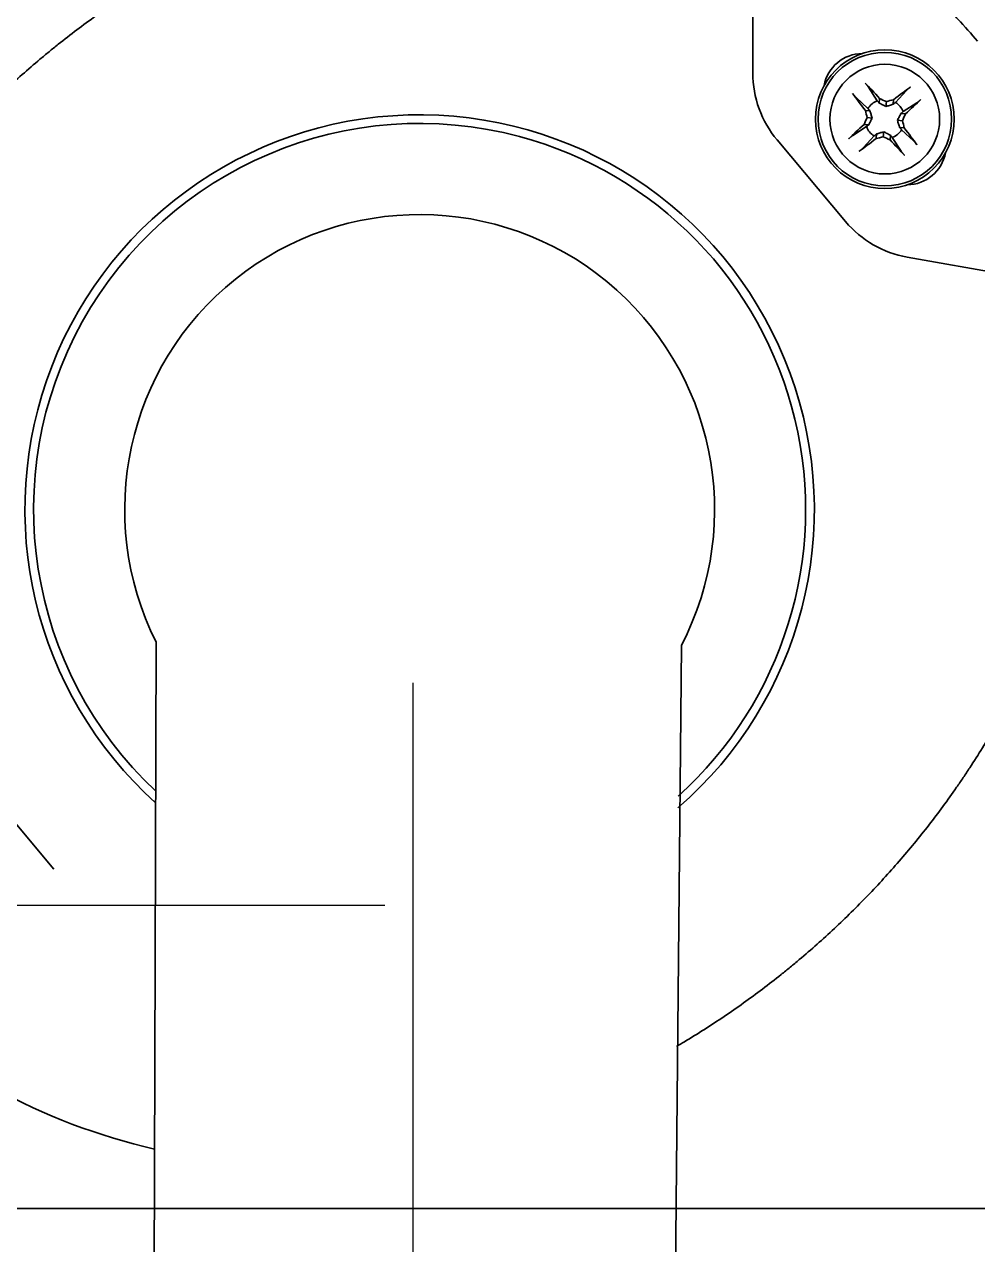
# Model space of a CAD drawing. Header units: inches. Extents: x 90 to 4161, y -506 to 3104.
# Drawn here: x 728.2 to 783.1, y 1215.4 to 1285.7 of the extents above; entities that cross this region are included whole.
import ezdxf

# ---------------------------------------------------------------- set-up
doc = ezdxf.new("R2010")
doc.units = ezdxf.units.IN
doc.layers.add('1', color=7, linetype='Continuous', true_color=0xffffff)
doc.layers.add('ORTHO$15', color=7, linetype='Continuous', true_color=0xffffff)

msp = doc.modelspace()

# ---------------------------------------------------------------- linework, layer by layer
at = {"color": 6}
msp.add_line((750.586, 1247.763), (750.586, 1147.763), dxfattribs=at)
at = {"color": 4}
msp.add_line((648.971, 1234.961), (748.971, 1234.961), dxfattribs=at)
at = {"layer": '1', "color": 7, "linetype": 'Continuous', "lineweight": 35}
for p, q in [((776.814, 1280.869), (776.131, 1281.5)), ((777.35, 1281.319), (776.848, 1282.101)), ((778.393, 1281.228), (779.024, 1281.911)), ((777.46, 1281.183), (777.483, 1281.448)), ((777.847, 1280.989), (777.872, 1281.274)), ((778.261, 1281.113), (778.285, 1281.378)), ((778.843, 1280.692), (779.625, 1281.194)), ((776.929, 1280.738), (776.663, 1280.761)), ((777.053, 1280.323), (776.768, 1280.348)), ((778.513, 1280.195), (778.798, 1280.17)), ((778.707, 1280.582), (778.972, 1280.559)), ((776.723, 1279.826), (775.94, 1279.324)), ((776.859, 1279.936), (776.593, 1279.959)), ((777.304, 1279.405), (777.281, 1279.14)), ((777.719, 1279.529), (777.694, 1279.244)), ((778.637, 1279.78), (778.902, 1279.757)), ((778.752, 1279.649), (779.435, 1279.018)), ((777.173, 1279.29), (776.542, 1278.607)), ((778.106, 1279.335), (778.083, 1279.069)), ((778.215, 1279.199), (778.718, 1278.417)), ((682.271, 1217.461), (793.844, 1217.461))]:
    msp.add_line(p, q, dxfattribs=at)
for radius in [4, 3.85, 3.16]:
    msp.add_circle((777.783, 1280.259), radius, dxfattribs=at)
for start, end in [(112.20111, 147.79889), (22.20111, 57.79889), (202.20111, 237.79889), (292.20111, 327.79889)]:
    msp.add_arc((777.783, 1280.259), 1.145, start, end, dxfattribs=at)
for centre, major_axis, ratio, start_param, end_param in [((778.007, 1280.454), (2.446, -2.814), 0.072244, 1.868738, 2.24146), ((777.552, 1280.072), (-2.346, 2.897), 0.072244, 0.900133, 1.272854), ((777.596, 1280.49), (2.897, 2.346), 0.072244, 0.900133, 1.272854), ((778.041, 1280.813), (3.344, -1.559), 0.094201, 1.665412, 1.782277), ((777.624, 1280.85), (3.563, 0.955), 0.094201, 1.359315, 1.476181), ((777.977, 1280.035), (-2.814, -2.446), 0.072244, 1.868738, 2.24146), ((777.228, 1280.517), (1.559, 3.344), 0.094201, 1.665412, 1.782277), ((777.192, 1280.101), (-0.955, 3.563), 0.094201, 1.359315, 1.476181), ((778.337, 1280), (-1.559, -3.344), 0.094201, 1.665412, 1.782277), ((778.374, 1280.417), (0.955, -3.563), 0.094201, 1.359315, 1.476181), ((777.588, 1280.483), (2.814, 2.446), 0.072244, 1.868738, 2.24146), ((778.013, 1280.446), (2.346, -2.897), 0.072244, 0.900133, 1.272854), ((777.97, 1280.028), (-2.897, -2.346), 0.072244, 0.900133, 1.272854), ((777.941, 1279.668), (-3.563, -0.955), 0.094201, 1.359315, 1.476181), ((777.524, 1279.705), (-3.344, 1.559), 0.094201, 1.665412, 1.782277), ((777.559, 1280.064), (-2.446, 2.814), 0.072244, 1.868738, 2.24146)]:
    msp.add_ellipse(centre, major_axis=major_axis, ratio=ratio, start_param=start_param, end_param=end_param, dxfattribs=at)
for points, knots in [([(776.646, 1282.341), (776.654, 1282.332), (776.663, 1282.323), (776.682, 1282.303), (776.692, 1282.292), (776.711, 1282.27), (776.721, 1282.259), (776.737, 1282.241), (776.742, 1282.236), (776.751, 1282.224), (776.761, 1282.213), (776.771, 1282.201), (776.78, 1282.19), (776.785, 1282.185), (776.798, 1282.168), (776.806, 1282.158), (776.817, 1282.144), (776.821, 1282.139), (776.827, 1282.13), (776.834, 1282.122), (776.839, 1282.114), (776.844, 1282.107), (776.846, 1282.104), (776.848, 1282.101)], [0, 0, 0, 0, 0.125, 0.125, 0.25, 0.25, 0.375, 0.375, 0.4375, 0.4375, 0.5, 0.5625, 0.5625, 0.625, 0.625, 0.75, 0.75, 0.8125, 0.8125, 0.875, 0.9375, 0.9375, 1, 1, 1, 1]), ([(776.131, 1281.5), (776.126, 1281.504), (776.12, 1281.51), (776.11, 1281.521), (776.106, 1281.525), (776.098, 1281.533), (776.091, 1281.541), (776.082, 1281.551), (776.073, 1281.561), (776.069, 1281.566), (776.055, 1281.582), (776.046, 1281.593), (776.031, 1281.61), (776.027, 1281.616), (776.017, 1281.628), (776.007, 1281.639), (775.998, 1281.651), (775.989, 1281.663), (775.984, 1281.669), (775.97, 1281.687), (775.961, 1281.698), (775.945, 1281.72), (775.937, 1281.73), (775.93, 1281.74)], [0, 0, 0, 0, 0.125, 0.125, 0.1875, 0.1875, 0.25, 0.3125, 0.3125, 0.375, 0.375, 0.5, 0.5, 0.5625, 0.5625, 0.625, 0.6875, 0.6875, 0.75, 0.75, 0.875, 0.875, 1, 1, 1, 1]), ([(779.024, 1281.911), (779.028, 1281.916), (779.034, 1281.922), (779.045, 1281.932), (779.048, 1281.936), (779.057, 1281.943), (779.065, 1281.951), (779.075, 1281.96), (779.085, 1281.968), (779.09, 1281.973), (779.106, 1281.987), (779.117, 1281.996), (779.134, 1282.01), (779.14, 1282.015), (779.151, 1282.025), (779.163, 1282.034), (779.175, 1282.044), (779.187, 1282.053), (779.193, 1282.058), (779.21, 1282.072), (779.222, 1282.08), (779.244, 1282.097), (779.254, 1282.105), (779.264, 1282.112)], [0, 0, 0, 0, 0.125, 0.125, 0.1875, 0.1875, 0.25, 0.3125, 0.3125, 0.375, 0.375, 0.5, 0.5, 0.5625, 0.5625, 0.625, 0.6875, 0.6875, 0.75, 0.75, 0.875, 0.875, 1, 1, 1, 1]), ([(777.847, 1280.989), (777.78, 1281.022), (777.715, 1281.054), (777.586, 1281.119), (777.523, 1281.151), (777.46, 1281.183)], [0, 0, 0, 0, 0.5, 0.5, 1, 1, 1, 1]), ([(778.261, 1281.113), (778.194, 1281.092), (778.126, 1281.072), (777.988, 1281.03), (777.918, 1281.01), (777.847, 1280.989)], [0, 0, 0, 0, 0.5, 0.5, 1, 1, 1, 1]), ([(779.865, 1281.396), (779.856, 1281.387), (779.847, 1281.379), (779.827, 1281.36), (779.816, 1281.35), (779.794, 1281.33), (779.783, 1281.32), (779.765, 1281.305), (779.759, 1281.3), (779.748, 1281.29), (779.736, 1281.281), (779.725, 1281.271), (779.714, 1281.262), (779.708, 1281.257), (779.692, 1281.244), (779.682, 1281.236), (779.667, 1281.225), (779.663, 1281.221), (779.654, 1281.214), (779.646, 1281.208), (779.638, 1281.203), (779.631, 1281.198), (779.628, 1281.196), (779.625, 1281.194)], [0, 0, 0, 0, 0.125, 0.125, 0.25, 0.25, 0.375, 0.375, 0.4375, 0.4375, 0.5, 0.5625, 0.5625, 0.625, 0.625, 0.75, 0.75, 0.8125, 0.8125, 0.875, 0.9375, 0.9375, 1, 1, 1, 1]), ([(777.053, 1280.323), (777.02, 1280.256), (776.988, 1280.191), (776.923, 1280.062), (776.891, 1279.999), (776.859, 1279.936)], [0, 0, 0, 0, 0.5, 0.5, 1, 1, 1, 1]), ([(776.929, 1280.738), (776.949, 1280.67), (776.97, 1280.602), (777.011, 1280.464), (777.032, 1280.394), (777.053, 1280.323)], [0, 0, 0, 0, 0.5, 0.5, 1, 1, 1, 1]), ([(778.513, 1280.195), (778.546, 1280.262), (778.578, 1280.327), (778.643, 1280.456), (778.675, 1280.519), (778.707, 1280.582)], [0, 0, 0, 0, 0.5, 0.5, 1, 1, 1, 1]), ([(778.637, 1279.78), (778.616, 1279.848), (778.595, 1279.916), (778.554, 1280.054), (778.533, 1280.124), (778.513, 1280.195)], [0, 0, 0, 0, 0.5, 0.5, 1, 1, 1, 1]), ([(777.304, 1279.405), (777.372, 1279.426), (777.44, 1279.446), (777.577, 1279.488), (777.647, 1279.508), (777.719, 1279.529)], [0, 0, 0, 0, 0.5, 0.5, 1, 1, 1, 1]), ([(777.719, 1279.529), (777.786, 1279.496), (777.851, 1279.464), (777.98, 1279.399), (778.043, 1279.367), (778.106, 1279.335)], [0, 0, 0, 0, 0.5, 0.5, 1, 1, 1, 1]), ([(775.701, 1279.122), (775.71, 1279.13), (775.719, 1279.139), (775.739, 1279.158), (775.75, 1279.168), (775.772, 1279.188), (775.783, 1279.198), (775.8, 1279.213), (775.806, 1279.218), (775.818, 1279.228), (775.829, 1279.237), (775.84, 1279.247), (775.852, 1279.256), (775.857, 1279.261), (775.873, 1279.274), (775.884, 1279.282), (775.898, 1279.293), (775.903, 1279.297), (775.912, 1279.304), (775.92, 1279.31), (775.927, 1279.315), (775.934, 1279.32), (775.938, 1279.322), (775.94, 1279.324)], [0, 0, 0, 0, 0.125, 0.125, 0.25, 0.25, 0.375, 0.375, 0.4375, 0.4375, 0.5, 0.5625, 0.5625, 0.625, 0.625, 0.75, 0.75, 0.8125, 0.8125, 0.875, 0.9375, 0.9375, 1, 1, 1, 1]), ([(779.435, 1279.018), (779.44, 1279.014), (779.446, 1279.008), (779.456, 1278.997), (779.46, 1278.993), (779.467, 1278.985), (779.475, 1278.977), (779.483, 1278.967), (779.492, 1278.957), (779.497, 1278.952), (779.51, 1278.936), (779.52, 1278.925), (779.534, 1278.908), (779.539, 1278.902), (779.549, 1278.89), (779.558, 1278.879), (779.568, 1278.867), (779.577, 1278.855), (779.582, 1278.849), (779.596, 1278.831), (779.604, 1278.82), (779.621, 1278.798), (779.628, 1278.788), (779.636, 1278.778)], [0, 0, 0, 0, 0.125, 0.125, 0.1875, 0.1875, 0.25, 0.3125, 0.3125, 0.375, 0.375, 0.5, 0.5, 0.5625, 0.5625, 0.625, 0.6875, 0.6875, 0.75, 0.75, 0.875, 0.875, 1, 1, 1, 1]), ([(776.542, 1278.607), (776.537, 1278.602), (776.531, 1278.596), (776.521, 1278.586), (776.517, 1278.582), (776.509, 1278.575), (776.5, 1278.567), (776.491, 1278.558), (776.481, 1278.55), (776.476, 1278.545), (776.46, 1278.531), (776.449, 1278.522), (776.432, 1278.508), (776.426, 1278.503), (776.414, 1278.493), (776.402, 1278.484), (776.391, 1278.474), (776.379, 1278.465), (776.373, 1278.46), (776.355, 1278.446), (776.344, 1278.438), (776.322, 1278.421), (776.311, 1278.413), (776.302, 1278.406)], [0, 0, 0, 0, 0.125, 0.125, 0.1875, 0.1875, 0.25, 0.3125, 0.3125, 0.375, 0.375, 0.5, 0.5, 0.5625, 0.5625, 0.625, 0.6875, 0.6875, 0.75, 0.75, 0.875, 0.875, 1, 1, 1, 1]), ([(778.92, 1278.177), (778.911, 1278.186), (778.902, 1278.195), (778.884, 1278.215), (778.874, 1278.226), (778.854, 1278.248), (778.844, 1278.259), (778.829, 1278.276), (778.824, 1278.282), (778.814, 1278.294), (778.804, 1278.305), (778.795, 1278.317), (778.786, 1278.328), (778.781, 1278.333), (778.768, 1278.35), (778.76, 1278.36), (778.748, 1278.374), (778.745, 1278.379), (778.738, 1278.388), (778.732, 1278.396), (778.727, 1278.404), (778.722, 1278.411), (778.72, 1278.414), (778.718, 1278.417)], [0, 0, 0, 0, 0.125, 0.125, 0.25, 0.25, 0.375, 0.375, 0.4375, 0.4375, 0.5, 0.5625, 0.5625, 0.625, 0.625, 0.75, 0.75, 0.8125, 0.8125, 0.875, 0.9375, 0.9375, 1, 1, 1, 1])]:
    msp.add_open_spline(points, degree=3, knots=knots, dxfattribs=at)
for points in [[(776.814, 1280.869), (776.852, 1280.825), (776.89, 1280.781), (776.929, 1280.738)], [(777.46, 1281.183), (777.423, 1281.229), (777.387, 1281.274), (777.35, 1281.319)], [(778.393, 1281.228), (778.349, 1281.19), (778.305, 1281.151), (778.261, 1281.113)], [(778.707, 1280.582), (778.752, 1280.619), (778.798, 1280.655), (778.843, 1280.692)], [(776.859, 1279.936), (776.813, 1279.899), (776.768, 1279.863), (776.723, 1279.826)], [(777.173, 1279.29), (777.216, 1279.328), (777.26, 1279.367), (777.304, 1279.405)], [(778.752, 1279.649), (778.713, 1279.693), (778.675, 1279.736), (778.637, 1279.78)], [(778.106, 1279.335), (778.142, 1279.289), (778.179, 1279.244), (778.215, 1279.199)]]:
    msp.add_open_spline(points, degree=3, dxfattribs=at)
at = {"layer": 'ORTHO$15', "color": 7, "linetype": 'Continuous', "lineweight": 35, "extrusion": (0, 1, 0)}
for p, q in [((770.174, 1282.914), (770.174, 1290.84)), ((775.522, 1274.356), (771.577, 1279.058)), ((786.882, 1270.928), (779.076, 1272.304)), ((726.42, 1241.167), (729.888, 1237.034))]:
    msp.add_line(p, q, dxfattribs=at)
at = {"layer": 'ORTHO$15', "color": 7, "linetype": 'Continuous', "lineweight": 35, "extrusion": (-0.252612, 0.967568, 0)}
for p, q in [((735.788, 1250.116), (735.638, 1205.859)), ((765.637, 1205.666), (766.056, 1249.921))]:
    msp.add_line(p, q, dxfattribs=at)
at = {"layer": 'ORTHO$15', "color": 7, "linetype": 'Continuous', "lineweight": 35}
msp.add_circle((777.783, 1280.259), 4, dxfattribs=at)
for centre, radius, start, end in [((776.497, 1281.791), 2.25, 90.43094, 169.56906), ((750.971, 1257.761), 22.75, 310.88175, 228.02593), ((750.971, 1257.761), 22.25, 75, 226.86495), ((750.971, 1257.761), 22.25, 312.02088, 75), ((779.068, 1278.727), 2.25, 270.43094, 349.56906), ((750.971, 1257.761), 17, 332.53712, 206.72719)]:
    msp.add_arc(centre, radius, start, end, dxfattribs=at)
at = {"layer": 'ORTHO$15', "color": 7, "linetype": 'Continuous', "lineweight": 35, "extrusion": (0, 0, -1)}
for centre, major_axis in [((776.174, 1282.915), (5.639, 2.052)), ((780.119, 1278.213), (3, 5.197))]:
    msp.add_ellipse(centre, major_axis=major_axis, ratio=0.999914, start_param=2.792582, end_param=3.490603, dxfattribs=at)
at = {"layer": 'ORTHO$15', "color": 7, "linetype": 'Continuous', "lineweight": 35}
for points, knots in [([(769.477, 1293.668), (768.608, 1293.939), (767.734, 1294.172), (766.414, 1294.468), (765.972, 1294.557), (765.086, 1294.72), (764.642, 1294.792), (763.304, 1294.984), (762.408, 1295.078), (761.054, 1295.17), (760.602, 1295.193), (760.035, 1295.211), (759.921, 1295.214), (759.694, 1295.219), (759.354, 1295.225), (759.014, 1295.226), (757.882, 1295.221), (756.981, 1295.185), (755.185, 1295.053), (754.29, 1294.957), (752.508, 1294.708), (751.62, 1294.555), (750.294, 1294.284), (749.852, 1294.187), (749.192, 1294.031), (748.971, 1293.977), (748.642, 1293.894), (748.532, 1293.866), (748.312, 1293.809), (747.326, 1293.548), (746.353, 1293.256), (744.643, 1292.688), (743.799, 1292.379), (742.129, 1291.716), (741.304, 1291.361), (739.673, 1290.605), (738.867, 1290.204), (737.672, 1289.569), (737.276, 1289.352), (736.685, 1289.018), (736.489, 1288.905), (736.098, 1288.676), (735.903, 1288.561), (734.932, 1287.977), (734.169, 1287.49), (732.67, 1286.476), (731.934, 1285.95), (730.851, 1285.132), (730.493, 1284.854), (730.05, 1284.501), (729.962, 1284.43), (729.786, 1284.288), (729.698, 1284.216), (729.435, 1284.001), (729.261, 1283.856), (728.395, 1283.128), (727.721, 1282.529), (726.408, 1281.299), (725.129, 1280.038), (723.92, 1278.714), (722.745, 1277.359), (722.175, 1276.666), (721.072, 1275.246), (720.538, 1274.521), (719.893, 1273.592), (719.702, 1273.312), (719.513, 1273.03), (719.388, 1272.841), (719.325, 1272.746), (719.015, 1272.272), (718.773, 1271.89), (718.065, 1270.736), (717.618, 1269.957), (716.77, 1268.379), (716.37, 1267.58), (715.619, 1265.963), (715.268, 1265.144), (714.615, 1263.486), (714.313, 1262.647), (713.763, 1260.947), (713.514, 1260.086), (713.183, 1258.777), (713.079, 1258.338), (712.935, 1257.675), (712.889, 1257.453), (712.823, 1257.119), (712.801, 1257.008), (712.758, 1256.784), (712.738, 1256.672), (712.556, 1255.666), (712.427, 1254.77), (712.235, 1252.977), (712.172, 1252.079), (712.129, 1250.731), (712.123, 1250.281), (712.129, 1249.381), (712.141, 1248.93), (712.203, 1247.578), (712.281, 1246.676), (712.397, 1245.772)], [0, 0, 0, 0, 0.03125, 0.03125, 0.046875, 0.046875, 0.0625, 0.0625, 0.09375, 0.09375, 0.109375, 0.109375, 0.113281, 0.113281, 0.117188, 0.125, 0.125, 0.15625, 0.15625, 0.1875, 0.1875, 0.21875, 0.21875, 0.234375, 0.234375, 0.242188, 0.242188, 0.246094, 0.246094, 0.25, 0.28125, 0.28125, 0.3125, 0.3125, 0.34375, 0.34375, 0.375, 0.375, 0.390625, 0.390625, 0.398438, 0.398438, 0.40625, 0.40625, 0.4375, 0.4375, 0.46875, 0.46875, 0.484375, 0.484375, 0.488281, 0.488281, 0.492188, 0.492188, 0.5, 0.5, 0.53125, 0.53125, 0.5625, 0.59375, 0.59375, 0.625, 0.625, 0.65625, 0.65625, 0.664063, 0.667969, 0.667969, 0.671875, 0.671875, 0.6875, 0.6875, 0.71875, 0.71875, 0.75, 0.75, 0.78125, 0.78125, 0.8125, 0.8125, 0.84375, 0.84375, 0.859375, 0.859375, 0.867188, 0.867188, 0.871094, 0.871094, 0.875, 0.875, 0.90625, 0.90625, 0.9375, 0.9375, 0.953125, 0.953125, 0.96875, 0.96875, 1, 1, 1, 1]), ([(772.253, 1292.684), (772.777, 1292.465), (773.293, 1292.231), (774.311, 1291.735), (774.813, 1291.472), (775.553, 1291.057), (775.921, 1290.844), (776.284, 1290.623), (776.526, 1290.473), (776.646, 1290.397), (777.243, 1290.015), (778.179, 1289.377), (779.072, 1288.687), (779.945, 1287.97), (780.371, 1287.598), (780.889, 1287.116), (780.993, 1287.019), (781.197, 1286.822), (781.299, 1286.723), (781.602, 1286.424), (781.801, 1286.221), (782.388, 1285.605), (782.766, 1285.182), (783.131, 1284.747)], [0, 0, 0, 0, 0.125, 0.125, 0.25, 0.25, 0.3125, 0.34375, 0.34375, 0.375, 0.375, 0.5, 0.625, 0.625, 0.75, 0.75, 0.78125, 0.78125, 0.8125, 0.8125, 0.875, 0.875, 1, 1, 1, 1]), ([(765.773, 1226.805), (765.927, 1226.895), (766.081, 1226.987), (767.011, 1227.546), (767.774, 1228.033), (769.272, 1229.046), (770.008, 1229.572), (771.092, 1230.391), (771.449, 1230.668), (771.892, 1231.022), (771.981, 1231.093), (772.157, 1231.235), (772.245, 1231.307), (772.508, 1231.522), (772.682, 1231.667), (773.547, 1232.395), (774.221, 1232.994), (775.535, 1234.224), (776.813, 1235.485), (778.023, 1236.809), (779.197, 1238.164), (779.767, 1238.857), (780.871, 1240.276), (781.405, 1241.002), (782.049, 1241.931), (782.241, 1242.211), (782.429, 1242.493), (782.555, 1242.682), (782.617, 1242.777), (782.927, 1243.251), (783.169, 1243.633), (783.877, 1244.787), (784.325, 1245.566), (785.173, 1247.144), (785.572, 1247.943), (786.324, 1249.56), (786.675, 1250.379), (787.328, 1252.037), (787.629, 1252.876), (788.179, 1254.576), (788.428, 1255.437), (788.76, 1256.746), (788.863, 1257.185), (789.007, 1257.848), (789.053, 1258.07), (789.12, 1258.404), (789.142, 1258.515), (789.184, 1258.739), (789.205, 1258.85), (789.386, 1259.857), (789.515, 1260.752), (789.707, 1262.546), (789.77, 1263.444), (789.813, 1264.792), (789.819, 1265.242), (789.813, 1266.142), (789.801, 1266.592), (789.739, 1267.944), (789.662, 1268.847), (789.545, 1269.751)], [0.1543598, 0.1543598, 0.1543598, 0.1543598, 0.1630509, 0.1630509, 0.2071009, 0.2071009, 0.2511508, 0.2511508, 0.2731758, 0.2731758, 0.278682, 0.278682, 0.2841883, 0.2841883, 0.2952008, 0.2952008, 0.3392507, 0.3392507, 0.3833007, 0.4273506, 0.4273506, 0.4714006, 0.4714006, 0.5154505, 0.5154505, 0.526463, 0.5319693, 0.5319693, 0.5374755, 0.5374755, 0.5595005, 0.5595005, 0.6035504, 0.6035504, 0.6476004, 0.6476004, 0.6916503, 0.6916503, 0.7357003, 0.7357003, 0.7797502, 0.7797502, 0.8017752, 0.8017752, 0.8127877, 0.8127877, 0.8182939, 0.8182939, 0.8238002, 0.8238002, 0.8678501, 0.8678501, 0.9119001, 0.9119001, 0.9339251, 0.9339251, 0.95595, 0.95595, 1, 1, 1, 1]), ([(735.689, 1220.883), (732.417, 1221.668), (729.326, 1222.798), (726.485, 1224.412), (726.289, 1224.524), (725.972, 1224.709), (725.658, 1224.9), (725.417, 1225.05), (725.297, 1225.125), (724.699, 1225.508), (723.764, 1226.146), (722.87, 1226.836), (721.998, 1227.553), (721.572, 1227.925), (721.053, 1228.407), (720.95, 1228.504), (720.745, 1228.7), (720.643, 1228.799), (720.34, 1229.099), (720.141, 1229.301), (719.555, 1229.918), (719.176, 1230.341), (718.811, 1230.776)], [-0.978, -0.978, -0.978, -0.978, 0, 0, 0, 0.06752, 0.109905, 0.109905, 0.152291, 0.152291, 0.321833, 0.491375, 0.491375, 0.660916, 0.660916, 0.703302, 0.703302, 0.745687, 0.745687, 0.830458, 0.830458, 1, 1, 1, 1])]:
    msp.add_open_spline(points, degree=3, knots=knots, dxfattribs=at)

doc.saveas('drawing.dxf')
